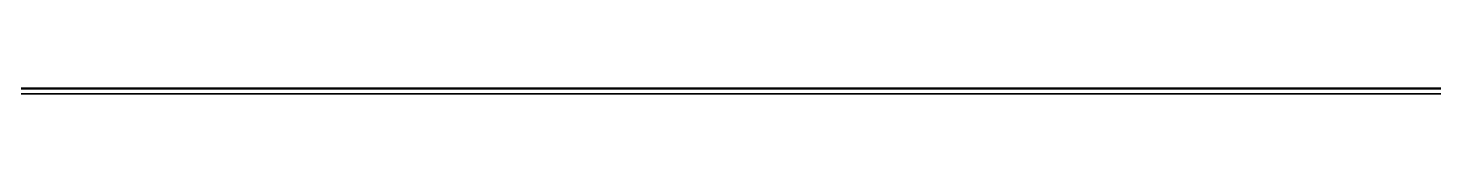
# Model space of a CAD drawing. Extents: x 5819 to 10669, y -850 to 3886.
# Drawn here: x 7639.5 to 7911.9, y 1370.8 to 1371.9 of the extents above; entities that cross this region are included whole.
import ezdxf

# ---------------------------------------------------------------- set-up
doc = ezdxf.new("R2010")
doc.units = 0
doc.header["$LTSCALE"] = 5
doc.layers.add('1', color=7, linetype='CONTINUOUS', true_color=0xffffff)

msp = doc.modelspace()

# ---------------------------------------------------------------- linework, layer by layer
at = {"layer": '1', "color": 7, "linetype": 'Continuous', "lineweight": 35}
for p, q in [((7074.67, 1370.83), (8071.67, 1370.83)), ((7077.34, 1371.93), (8068.41, 1371.93)), ((7648.37, 1371.83), (7620.37, 1371.83)), ((7649.37, 1371.83), (7648.37, 1371.83)), ((7649.37, 1371.83), (8071.67, 1371.83)), ((7651.37, 1371.93), (7651.37, 1371.83))]:
    msp.add_line(p, q, dxfattribs=at)

doc.saveas('drawing.dxf')
